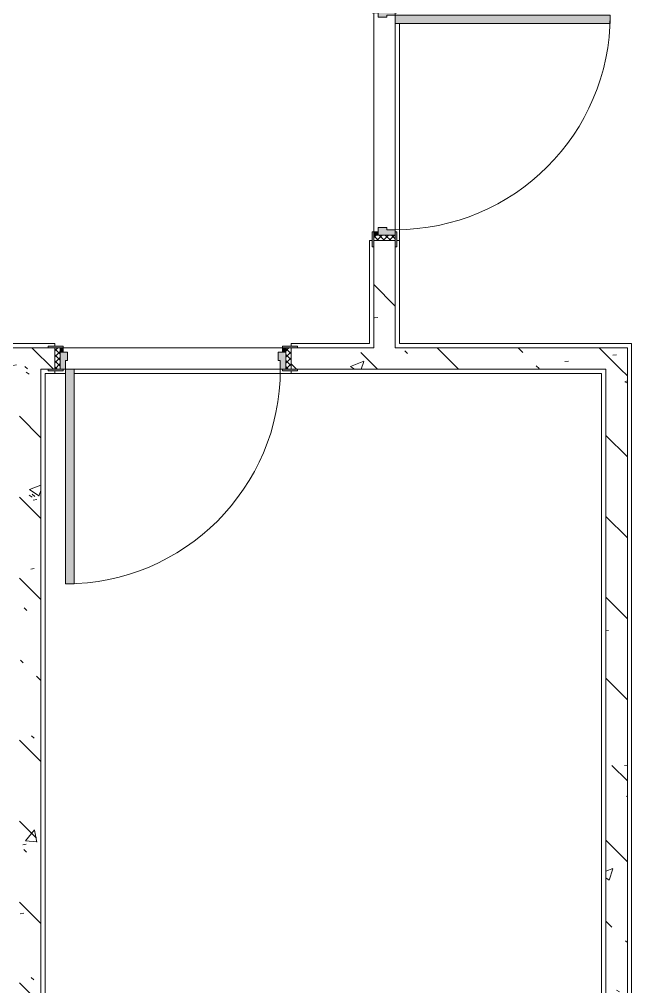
# Model space of a CAD drawing. Header units: millimetres. Extents: x -7229 to 196340, y -8553 to 29000.
# Drawn here: x 79000 to 81850, y 6224 to 10730 of the extents above; entities that cross this region are included whole.
import ezdxf

# ---------------------------------------------------------------- set-up
doc = ezdxf.new("R2010")
doc.units = ezdxf.units.MM
for name, color, linetype, lineweight, true_color in [('A-DOOR-3', 7, 'Continuous', 5, 0xe2e2e2), ('A-DOOR-4', 7, 'Continuous', 5, 0xaaaaaa), ('A-DOOR-FRAM-2', 7, 'Continuous', 5, 0xe2e2e2), ('A-DOOR-FRAM-3', 7, 'Continuous', 5, 0xaaaaaa), ('A-FLOR-2', 7, 'Continuous', 5, 0xaaaaaa), ('I-WALL-3', 7, 'Continuous', 5, 0x787878)]:
    doc.layers.add(name, color=color, linetype=linetype, lineweight=lineweight, true_color=true_color)
doc.layers.add('I-WALL', color=7, linetype='Continuous', lineweight=5)
pattern_1 = [(135, (0, 0), (-377.1708, -377.1708), [533.4, -88.9, 17.78, -88.9]), (135, (0, 376.94), (-377.1708, -377.1708), []), (50, (0, 0), (637.6445, -55.7866), [66.675, -733.425]), (355, (0, 0), (-123.3494, 668.699), [53.34, -586.74]), (100.451, (53.14, -4.65), (514.299, 612.908), [56.665, -623.315]), (46.184, (0, 177.8), (948.7764, -147.15), [100.012, -1100.137]), (96.636, (79.1, 165.5), (830.909, 865.997), [84.998, -934.973]), (351.184, (0, 177.8), (830.918, 865.988), [80.01, -880.11]), (21, (88.9, 133.35), (530.6506, -357.9283), [66.675, -733.425]), (326, (88.9, 133.35), (216.308, 644.6585), [53.34, -586.74]), (71.451, (133.1, 103.5), (746.9596, 286.7243), [56.665, -623.315]), (37.5, (0, 0), (10.81053, 295.9426), [16.764, -562.864, 16.764, -578.866, -588.962]), (37.5, (0, 0), (10.81053, 295.9426), [-1175.258, 16.764, -572.198]), (7.5, (0, 0), (233.8692, 350.6318), [16.764, -322.834, 16.764, -549.529, -224.472]), (7.5, (0, 0), (233.8692, 350.6318), [-905.891, 16.764, -207.708]), (327.5, (-198.25, 0), (474.5678, -20.0513), [16.764, -205.486, 16.764, -676.656, -920.115]), (327.5, (-198.25, 0), (474.5678, -20.0513), [-915.67, 16.764, -903.351]), (317.5, (-287.15, 0), (518.4522, 88.9934), [16.764, -272.161, 16.764, -443.738, -653.415]), (317.5, (-287.15, 0), (518.4522, 88.9934), [-749.427, 16.764, -636.651])]
pattern_2 = [(135, (1751.41, 114.685), (-14.14214, -14.14214), []), (225, (1751.41, 114.685), (14.14214, -14.14214), [])]
pattern_3 = [(45, (-371.384, 114.685), (-14.1421, 14.1421), []), (135, (-371.384, 114.685), (-14.1421, -14.1421), [])]

# ---------------------------------------------------------------- blocks, each defined once
blk = doc.blocks.new('110_Дверь_СКБ_1Ст_Внутренняя1 - Д-4 _л_ 1100x2100h_су мгн-33293497-1_2_3_птичка зашивка')
at = {"layer": 'A-DOOR-3'}
h = blk.add_hatch(color=256, dxfattribs=at)
h.paths.add_polyline_path([(537.5, 50), (512.5, 50), (512.5, 10), (502.5, 10), (502.5, -30), (537.5, -30)])
h.paths.add_polyline_path([(-512.5, 50), (-507.1, -30), (-477.5, -30), (-477.5, 10), (-487.5, 10), (-487.5, 50), (-497.5, 50)])
at = {"layer": 'A-DOOR-4'}
h = blk.add_hatch(dxfattribs=at)
h.set_pattern_fill('FP_35', color=256, style=0, pattern_type=2)
h.set_pattern_definition(pattern_2)
h.paths.add_polyline_path([(562.5, 50), (537.5, 50), (537.5, -50), (562.5, -50)])
at = {"layer": 'A-DOOR-FRAM-2'}
for points in [[(472.5, 1050), (472.5, 50), (512.5, 50), (512.5, 1050)], [(-506.7, 58), (-567.5, 58), (-567.5, 50), (-497.5, 50), (-497.5, 58)], [(542.5, 58), (522.5, 58), (522.5, 50), (592.5, 50), (592.5, 58), (562.5, 58)], [(-497.5, -30), (-512.5, -30), (-512.5, -50), (-497.5, -50)], [(522.5, -30), (522.5, -50), (537.5, -50), (537.5, -30)], [(-522.3, -50), (-567.5, -50), (-567.5, -58), (-497.5, -58), (-497.5, -50), (-512.5, -50)], [(522.5, -50), (522.5, -58), (592.5, -58), (592.5, -50), (537.5, -50)]]:
    blk.add_hatch(color=256, dxfattribs=at).paths.add_polyline_path(points)
at = {"layer": 'A-DOOR-FRAM-3'}
h = blk.add_hatch(dxfattribs=at)
h.set_pattern_fill('FP_36', color=256, style=0, pattern_type=2)
h.set_pattern_definition(pattern_3)
h.paths.add_polyline_path([(-537.5, 50), (-537.5, -50), (-512.5, -50), (-512.5, 50)])
at = {"layer": 'A-DOOR-4'}
for p, q in [((512.5, 1050), (472.5, 1050)), ((472.5, 1050), (472.5, 50)), ((512.5, 50), (512.5, 1050)), ((472.5, 50), (512.5, 50))]:
    blk.add_line(p, q, dxfattribs=at)
blk.add_arc((512.5, 50), 1000, 90, 180, dxfattribs=at)
at = {"layer": 'A-DOOR-FRAM-3'}
for p, q in [((-497.5, 58), (-567.5, 58)), ((-567.5, 58), (-567.5, 50)), ((-567.5, 50), (-497.5, 50)), ((-512.5, 50), (-537.5, 50)), ((-537.5, 50), (-537.5, -50)), ((-487.5, 50), (-512.5, 50)), ((-512.5, 50), (-512.5, -30)), ((-512.5, -50), (-512.5, 50)), ((-497.5, 50), (-512.5, 50)), ((-512.5, 50), (-512.5, 49)), ((-512.5, 49), (-497.5, 49)), ((-497.5, 50), (-497.5, 58)), ((-497.5, 49), (-497.5, 50)), ((-487.5, 10), (-487.5, 50)), ((512.5, 50), (512.5, 10)), ((537.5, 50), (512.5, 50)), ((592.5, 58), (522.5, 58)), ((522.5, 58), (522.5, 50)), ((537.5, 50), (522.5, 50)), ((522.5, 50), (522.5, 49)), ((522.5, 50), (592.5, 50)), ((522.5, 49), (537.5, 49)), ((537.5, -30), (537.5, 50)), ((562.5, 50), (537.5, 50)), ((537.5, 50), (537.5, -50)), ((537.5, 49), (537.5, 50)), ((562.5, -50), (562.5, 50)), ((592.5, 50), (592.5, 58)), ((-477.5, 10), (-487.5, 10)), ((-477.5, -30), (-477.5, 10)), ((512.5, 10), (502.5, 10)), ((502.5, 10), (502.5, -30)), ((-512.5, -30), (-477.5, -30)), ((-497.5, -30), (-512.5, -30)), ((-512.5, -30), (-512.5, -50)), ((-497.5, -50), (-497.5, -30)), ((502.5, -30), (537.5, -30)), ((537.5, -30), (522.5, -30)), ((522.5, -30), (522.5, -50)), ((537.5, -50), (537.5, -30)), ((-497.5, -50), (-567.5, -50)), ((-567.5, -50), (-567.5, -58)), ((-567.5, -58), (-497.5, -58)), ((-537.5, -50), (-512.5, -50)), ((-512.5, -50), (-497.5, -50)), ((-497.5, -58), (-497.5, -50)), ((522.5, -50), (537.5, -50)), ((592.5, -50), (522.5, -50)), ((522.5, -50), (522.5, -58)), ((522.5, -58), (592.5, -58)), ((537.5, -50), (562.5, -50)), ((592.5, -58), (592.5, -50))]:
    blk.add_line(p, q, dxfattribs=at)
blk = doc.blocks.new('110_Дверь_СКБ_1Ст_Внутренняя1 - Д-4 _п_ 1100x2100h_су мгн 2-33304581-1_2_3_птичка зашивка')
at = {"layer": 'A-DOOR-3'}
h = blk.add_hatch(color=256, dxfattribs=at)
h.paths.add_polyline_path([(537.5, 50), (512.5, 50), (512.5, 10), (502.5, 10), (502.5, -30), (537.5, -30), (537.5, 28.8)])
h.paths.add_polyline_path([(-512.5, 50), (-512.5, -30), (-477.5, -30), (-477.5, 10), (-487.5, 10), (-487.5, 50), (-497.5, 50)])
at = {"layer": 'A-DOOR-4'}
h = blk.add_hatch(dxfattribs=at)
h.set_pattern_fill('FP_35', color=256, style=0, pattern_type=2)
h.set_pattern_definition(pattern_2)
h.paths.add_polyline_path([(562.5, 50), (537.5, 50), (537.5, -50), (562.5, -50)])
at = {"layer": 'A-DOOR-FRAM-2'}
for points in [[(-447.5, 1050), (-487.5, 1050), (-487.5, 50), (-447.5, 50), (-447.5, 361.1)], [(-517.5, 58), (-567.5, 58), (-567.5, 50), (-497.5, 50), (-497.5, 58), (-512.5, 58)], [(530.1, 58), (522.5, 58), (522.5, 50), (592.5, 50), (592.5, 58), (537.5, 58)], [(-497.5, -30), (-512.5, -30), (-512.5, -50), (-497.5, -50)], [(522.5, -30), (522.5, -50), (537.5, -50), (537.5, -30)], [(-537.5, -50), (-567.5, -50), (-567.5, -58), (-497.5, -58), (-497.5, -50), (-519.8, -50)], [(522.5, -50), (522.5, -58), (592.5, -58), (592.5, -50), (537.5, -50)]]:
    blk.add_hatch(color=256, dxfattribs=at).paths.add_polyline_path(points)
at = {"layer": 'A-DOOR-FRAM-3'}
h = blk.add_hatch(dxfattribs=at)
h.set_pattern_fill('FP_36', color=256, style=0, pattern_type=2)
h.set_pattern_definition(pattern_3)
h.paths.add_polyline_path([(-512.5, 50), (-537.5, 50), (-537.5, -50), (-512.5, -50), (-512.5, -41.8)])
at = {"layer": 'A-DOOR-4'}
for p, q in [((-487.5, 1050), (-487.5, 50)), ((-447.5, 1050), (-487.5, 1050)), ((-447.5, 50), (-447.5, 1050)), ((-487.5, 50), (-447.5, 50))]:
    blk.add_line(p, q, dxfattribs=at)
blk.add_arc((-487.5, 50), 1000, 360, 90, dxfattribs=at)
at = {"layer": 'A-DOOR-FRAM-3'}
for p, q in [((-497.5, 58), (-567.5, 58)), ((-567.5, 58), (-567.5, 50)), ((-567.5, 50), (-497.5, 50)), ((-512.5, 50), (-537.5, 50)), ((-537.5, 50), (-537.5, -50)), ((-487.5, 50), (-512.5, 50)), ((-512.5, 50), (-512.5, -30)), ((-512.5, -50), (-512.5, 50)), ((-497.5, 50), (-512.5, 50)), ((-512.5, 50), (-512.5, 49)), ((-512.5, 49), (-497.5, 49)), ((-497.5, 50), (-497.5, 58)), ((-497.5, 49), (-497.5, 50)), ((-487.5, 10), (-487.5, 50)), ((512.5, 50), (512.5, 10)), ((537.5, 50), (512.5, 50)), ((592.5, 58), (522.5, 58)), ((522.5, 58), (522.5, 50)), ((537.5, 50), (522.5, 50)), ((522.5, 50), (522.5, 49)), ((522.5, 50), (592.5, 50)), ((522.5, 49), (537.5, 49)), ((537.5, -30), (537.5, 50)), ((562.5, 50), (537.5, 50)), ((537.5, 50), (537.5, -50)), ((537.5, 49), (537.5, 50)), ((562.5, -50), (562.5, 50)), ((592.5, 50), (592.5, 58)), ((-477.5, 10), (-487.5, 10)), ((-477.5, -30), (-477.5, 10)), ((512.5, 10), (502.5, 10)), ((502.5, 10), (502.5, -30)), ((-512.5, -30), (-477.5, -30)), ((-497.5, -30), (-512.5, -30)), ((-512.5, -30), (-512.5, -50)), ((-497.5, -50), (-497.5, -30)), ((502.5, -30), (537.5, -30)), ((537.5, -30), (522.5, -30)), ((522.5, -30), (522.5, -50)), ((537.5, -50), (537.5, -30)), ((-497.5, -50), (-567.5, -50)), ((-567.5, -50), (-567.5, -58)), ((-567.5, -58), (-497.5, -58)), ((-537.5, -50), (-512.5, -50)), ((-512.5, -50), (-497.5, -50)), ((-497.5, -58), (-497.5, -50)), ((522.5, -50), (537.5, -50)), ((592.5, -50), (522.5, -50)), ((522.5, -50), (522.5, -58)), ((522.5, -58), (592.5, -58)), ((537.5, -50), (562.5, -50)), ((592.5, -58), (592.5, -50))]:
    blk.add_line(p, q, dxfattribs=at)

msp = doc.modelspace()

# ---------------------------------------------------------------- hatches: boundary and pattern name
at = {"layer": 'I-WALL-3'}
h = msp.add_hatch(dxfattribs=at)
h.set_pattern_fill('FP_30', color=256, style=0, pattern_type=2)
h.set_pattern_definition(pattern_1)
h.paths.add_polyline_path([(80750, 9200), (80750, 9700), (80650, 9700), (80650, 9200)])
h.paths.add_polyline_path([(80650, 10800), (80750, 10800), (80750, 10900), (80650, 10900), (80650, 10830)])
h = msp.add_hatch(dxfattribs=at)
h.set_pattern_fill('FP_30', color=256, style=0, pattern_type=2)
h.set_pattern_definition(pattern_1)
h.paths.add_polyline_path([(78858, 9100), (79165, 9100), (79165, 9200), (78858, 9200)])
h.paths.add_polyline_path([(75974.6, 9100), (75980, 9100), (75974.6, 9200), (75700, 9200), (75700, 9100), (75950, 9100)])
h.paths.add_polyline_path([(80484.4, 9100), (81830, 9100), (81830, 9200), (80265, 9200), (80265, 9100), (80330, 9100)])
h.paths.add_polyline_path([(76930, 9100), (77758, 9100), (77758, 9200), (76930, 9200)])
h = msp.add_hatch(dxfattribs=at)
h.set_pattern_fill('FP_30', color=256, style=0, pattern_type=2)
h.set_pattern_definition(pattern_1)
h.paths.add_polyline_path([(79000.5, 3750), (79100.5, 3750), (79100.5, 9100), (79000.5, 9100), (79000.5, 3762.9)])
h = msp.add_hatch(dxfattribs=at)
h.set_pattern_fill('FP_30', color=256, style=0, pattern_type=2)
h.set_pattern_definition(pattern_1)
h.paths.add_polyline_path([(81730, 3750), (81830, 3750), (81830, 9100), (81730, 9100), (81730, 3770)])

# ---------------------------------------------------------------- linework, layer by layer
at = {"layer": 'A-FLOR-2'}
for p, q in [((80770, 10710), (80770, 9220)), ((80630, 9220), (80630, 9700)), ((80630, 9700), (80642, 9700)), ((80758, 9700), (80770, 9700)), ((78858, 9220), (79165, 9220)), ((79165, 9220), (79165, 9208)), ((80265, 9208), (80265, 9220)), ((80265, 9220), (80630, 9220)), ((80770, 9220), (81850, 9220)), ((81850, 9220), (81850, 3790)), ((79120.5, 9080), (79120.5, 3790)), ((79120.5, 9080), (79215, 9080)), ((79165, 9092), (79165, 9080)), ((79255, 9080), (81710, 9080)), ((80265, 9080), (80265, 9092)), ((81710, 4150), (81710, 9080))]:
    msp.add_line(p, q, dxfattribs=at)
at = {"layer": 'I-WALL'}
for p, q in [((80650, 9740), (80650, 10760)), ((80750, 10710), (80750, 9750)), ((80650, 9670), (80650, 9200)), ((80750, 9200), (80750, 9670)), ((79135, 9200), (78888, 9200)), ((79205, 9200), (80225, 9200)), ((80650, 9200), (80295, 9200)), ((81830, 9200), (80750, 9200)), ((81830, 3750), (81830, 9200)), ((79100.5, 9100), (79135, 9100)), ((79100.5, 3750), (79100.5, 9100)), ((80215, 9100), (79255, 9100)), ((80295, 9100), (81730, 9100)), ((81730, 9100), (81730, 3750))]:
    msp.add_line(p, q, dxfattribs=at)

# ---------------------------------------------------------------- block references
at = {"layer": 'A-DOOR-4'}
for name, p, rotation in [('110_Дверь_СКБ_1Ст_Внутренняя1 - Д-4 _п_ 1100x2100h_су мгн 2-33304581-1_2_3_птичка зашивка', (80700, 10262.5), 269.9999999999998), ('110_Дверь_СКБ_1Ст_Внутренняя1 - Д-4 _л_ 1100x2100h_су мгн-33293497-1_2_3_птичка зашивка', (79727.5, 9150), 180)]:
    msp.add_blockref(name, p, dxfattribs=dict(at, rotation=rotation))

doc.saveas('drawing.dxf')
